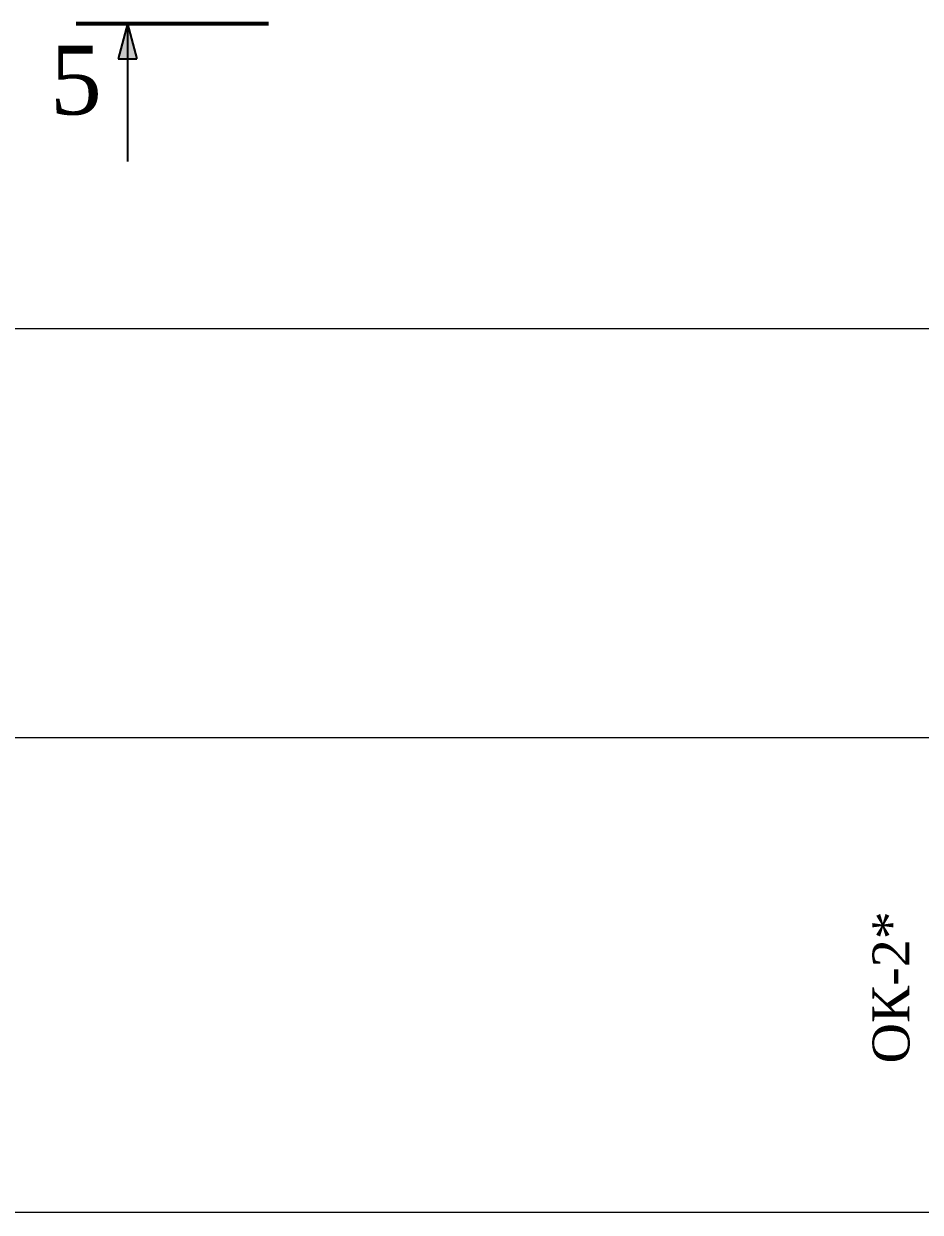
# Model space of a CAD drawing. Header units: inches. Extents: x -407541 to 6688123, y -998590 to 1205599.
# Drawn here: x 7361 to 12841, y 258037 to 265299 of the extents above; entities that cross this region are included whole.
import ezdxf

# ---------------------------------------------------------------- set-up
doc = ezdxf.new("R2010")
doc.units = ezdxf.units.IN
doc.header["$MEASUREMENT"] = 0
doc.linetypes.add('ACAD_ISO04W100', pattern=[30, 24, -3, 0, -3])
for name, color, linetype, lineweight in [('ведомость окон', 10, 'Continuous', 5), ('Оси', 254, 'ACAD_ISO04W100', 5), ('Текст', 7, 'Continuous', 18)]:
    doc.layers.add(name, color=color, linetype=linetype, lineweight=lineweight)
doc.styles.get("Standard").update_dxf_attribs({"font": 'arial.ttf'})
doc.styles.add('Times', font='times.ttf')

msp = doc.modelspace()

# ---------------------------------------------------------------- hatches: boundary and pattern name
h = msp.add_hatch(color=256)
h.set_gradient(color2=(0, 0, 0), one_color=1)
h.paths.add_polyline_path([(7939.4, 265085), (7996.2, 265085), (7996.2, 265298.9)])
h.paths.add_polyline_path([(7996.2, 265298.9), (7996.2, 265085), (8052.9, 265085)])

# ---------------------------------------------------------------- linework, layer by layer
at = {"lineweight": 53}
msp.add_line((8857.1, 265298.9), (7681.9, 265298.9), dxfattribs=at)
for p, q in [((7996, 265298.9), (7939.2, 265085)), ((7996, 265298.9), (7996, 264458.3)), ((7996, 265298.9), (8052.8, 265085)), ((7939.2, 265085), (8052.8, 265085))]:
    msp.add_line(p, q)
at = {"layer": 'Оси', "ltscale": 0.3}
for p, q in [((1503.2, 263437.2), (192303.2, 263437.2)), ((1503.2, 263437.2), (192303.2, 263437.2)), ((1503.2, 260937.2), (27750, 260937.2)), ((1503.2, 258037.2), (192303.2, 258037.2))]:
    msp.add_line(p, q, dxfattribs=at)

# ---------------------------------------------------------------- texts
at = {"layer": 'ведомость окон', "style": 'Times'}
msp.add_text('ОК-2*', height=226, rotation=90, dxfattribs=at).set_placement((12774.7, 258946.6))
at = {"layer": 'Текст', "insert": (7521.8, 264738.6), "char_height": 420, "width": 31148.55, "attachment_point": 7}
msp.add_mtext('{\\fTimes New Roman|b0|i0|c204|p18;5}', dxfattribs=at)

doc.saveas('drawing.dxf')
